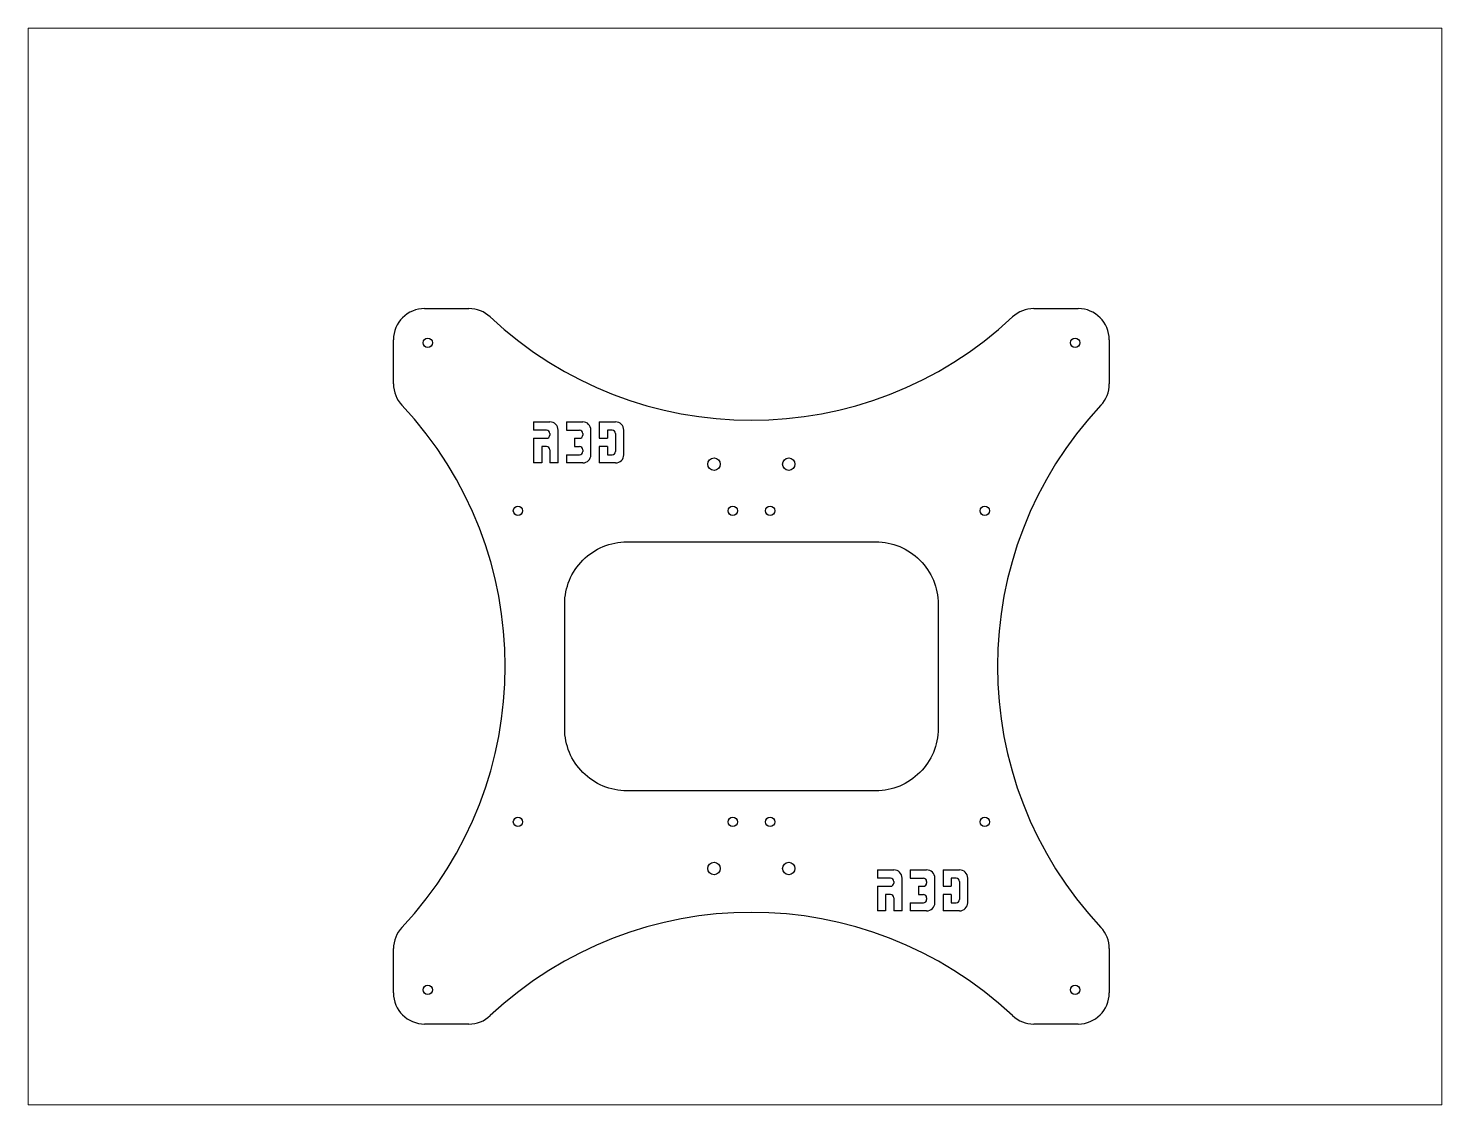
# Paper-space layout 'Sheet2' of a CAD drawing. Header units: millimetres. Extents: x 1.05 to 9.45, y 0.8 to 7.2.
# The model-space entities are those that its viewports show. They can reach past a viewport. Long polylines and large blocks are cut down to what shows.
import ezdxf

# ---------------------------------------------------------------- set-up
doc = ezdxf.new("R2010")
doc.units = ezdxf.units.MM
doc.header["$MEASUREMENT"] = 0

msp = doc.modelspace()

# ---------------------------------------------------------------- linework, layer by layer
for p, q in [((10, 230), (24.24, 230)), ((205.76, 230), (220, 230)), ((0, 205.76), (0, 220)), ((230, 220), (230, 205.76)), ((44.99, 193.56), (50.27, 193.56)), ((44.99, 193.56), (44.99, 190.92)), ((49.21, 190.92), (44.99, 190.92)), ((52.9, 180.38), (52.9, 190.92)), ((55.54, 193.56), (55.54, 190.92)), ((55.54, 193.56), (60.81, 193.56)), ((55.54, 190.92), (59.76, 190.92)), ((63.45, 183.01), (63.45, 190.92)), ((66.09, 193.56), (66.09, 188.29)), ((66.09, 193.56), (71.36, 193.56)), ((68.72, 190.92), (68.72, 188.29)), ((70.31, 190.92), (68.72, 190.92)), ((74, 183.01), (74, 190.92)), ((44.99, 188.29), (49.21, 188.29)), ((44.99, 188.29), (44.99, 180.38)), ((50.27, 189.87), (50.27, 189.34)), ((58.18, 188.29), (59.76, 188.29)), ((58.18, 188.29), (58.18, 185.65)), ((60.81, 189.87), (60.81, 189.34)), ((66.09, 188.29), (68.72, 188.29)), ((71.36, 189.87), (71.36, 184.07)), ((49.21, 185.65), (47.63, 185.65)), ((47.63, 185.65), (47.63, 180.38)), ((50.27, 184.59), (50.27, 180.38)), ((55.54, 183.01), (59.76, 183.01)), ((55.54, 183.01), (55.54, 180.38)), ((58.18, 185.65), (59.76, 185.65)), ((60.81, 184.59), (60.81, 184.07)), ((68.72, 185.65), (66.09, 185.65)), ((66.09, 185.65), (66.09, 180.38)), ((68.72, 185.65), (68.72, 183.01)), ((68.72, 183.01), (70.31, 183.01)), ((47.63, 180.38), (44.99, 180.38)), ((52.9, 180.38), (50.27, 180.38)), ((60.81, 180.38), (55.54, 180.38)), ((71.36, 180.38), (66.09, 180.38)), ((155.49, 49.56), (160.77, 49.56)), ((155.49, 49.56), (155.49, 46.92)), ((159.71, 46.92), (155.49, 46.92)), ((160.77, 45.87), (160.77, 45.34)), ((163.4, 36.38), (163.4, 46.92)), ((166.04, 49.56), (171.31, 49.56)), ((166.04, 49.56), (166.04, 46.92)), ((166.04, 46.92), (170.26, 46.92)), ((171.31, 45.87), (171.31, 45.34)), ((173.95, 39.01), (173.95, 46.92)), ((176.59, 49.56), (181.86, 49.56)), ((176.59, 49.56), (176.59, 44.29)), ((179.22, 46.92), (179.22, 44.29)), ((180.81, 46.92), (179.22, 46.92)), ((181.86, 45.87), (181.86, 40.07)), ((184.5, 39.01), (184.5, 46.92)), ((155.49, 44.29), (159.71, 44.29)), ((155.49, 44.29), (155.49, 36.38)), ((158.13, 41.65), (158.13, 36.38)), ((159.71, 41.65), (158.13, 41.65)), ((168.68, 44.29), (168.68, 41.65)), ((168.68, 44.29), (170.26, 44.29)), ((168.68, 41.65), (170.26, 41.65)), ((176.59, 44.29), (179.22, 44.29)), ((179.22, 41.65), (176.59, 41.65)), ((176.59, 41.65), (176.59, 36.38)), ((179.22, 41.65), (179.22, 39.01)), ((158.13, 36.38), (155.49, 36.38)), ((160.77, 40.59), (160.77, 36.38)), ((163.4, 36.38), (160.77, 36.38)), ((166.04, 39.01), (170.26, 39.01)), ((166.04, 39.01), (166.04, 36.38)), ((171.31, 36.38), (166.04, 36.38)), ((171.31, 40.59), (171.31, 40.07)), ((181.86, 36.38), (176.59, 36.38)), ((179.22, 39.01), (180.81, 39.01)), ((0, 10), (0, 24.24)), ((230, 24.24), (230, 10)), ((24.24, 0), (10, 0)), ((220, 0), (205.76, 0))]:
    msp.add_line(p, q)
msp.add_lwpolyline([(55, 95), (55, 135, -0.414214), (75, 155), (155, 155, -0.414214), (175, 135), (175, 95, -0.414214), (155, 75), (75, 75, -0.414214)], format="xyb", close=True)
for centre, radius in [((11, 219), 1.5), ((219, 219), 1.5), ((103, 180), 2), ((127, 180), 2), ((40, 165), 1.5), ((109, 165), 1.5), ((121, 165), 1.5), ((190, 165), 1.5), ((40, 65), 1.5), ((109, 65), 1.5), ((121, 65), 1.5), ((190, 65), 1.5), ((103, 50), 2), ((127, 50), 2), ((11, 11), 1.5), ((219, 11), 1.5)]:
    msp.add_circle(centre, radius)
for centre, radius, start, end in [((10, 220), 10, 90, 180), ((24.24, 220), 10, 46.8185, 90), ((115, 316.72), 122.63, 226.8185, 313.1815), ((205.76, 220), 10, 90, 133.1815), ((220, 220), 10, 0, 90), ((10, 205.76), 10, 180, 223.1815), ((220, 205.76), 10, 316.8185, 0), ((-86.72, 115), 122.63, 316.8185, 43.1815), ((316.72, 115), 122.63, 136.8185, 223.1815), ((49.21, 189.87), 1.05, 0, 90), ((50.27, 190.92), 2.64, 0, 90), ((59.76, 189.87), 1.05, 0, 90), ((60.81, 190.92), 2.64, 0, 90), ((70.31, 189.87), 1.05, 0, 90), ((71.36, 190.92), 2.64, 0, 90), ((49.21, 189.34), 1.05, 270, 0), ((59.76, 189.34), 1.05, 270, 0), ((49.21, 184.59), 1.05, 0, 90), ((59.76, 184.59), 1.05, 0, 90), ((59.76, 184.07), 1.05, 270, 0), ((60.81, 183.01), 2.64, 270, 0), ((70.31, 184.07), 1.05, 270, 0), ((71.36, 183.01), 2.64, 270, 0), ((159.71, 45.87), 1.05, 0, 90), ((160.77, 46.92), 2.64, 0, 90), ((170.26, 45.87), 1.05, 0, 90), ((171.31, 46.92), 2.64, 0, 90), ((180.81, 45.87), 1.05, 0, 90), ((181.86, 46.92), 2.64, 0, 90), ((159.71, 45.34), 1.05, 270, 0), ((159.71, 40.59), 1.05, 0, 90), ((170.26, 45.34), 1.05, 270, 0), ((170.26, 40.59), 1.05, 0, 90), ((170.26, 40.07), 1.05, 270, 0), ((171.31, 39.01), 2.64, 270, 0), ((180.81, 40.07), 1.05, 270, 0), ((181.86, 39.01), 2.64, 270, 0), ((115, -86.72), 122.63, 46.8185, 133.1815), ((10, 24.24), 10, 136.8185, 180), ((220, 24.24), 10, 0, 43.1815), ((10, 10), 10, 180, 270), ((220, 10), 10, 270, 360), ((24.24, 10), 10, 270, 313.1815), ((205.76, 10), 10, 226.8185, 270)]:
    msp.add_arc(centre, radius, start, end)

psp = doc.layouts.new('Sheet2')

# ---------------------------------------------------------------- viewports
at = {"layer": '0'}
psp.add_viewport(center=(5.25, 4), size=(8.4, 6.4), view_center_point=(109.7325, 147.0866), view_height=346.043393, dxfattribs=at)

doc.saveas('drawing.dxf')
